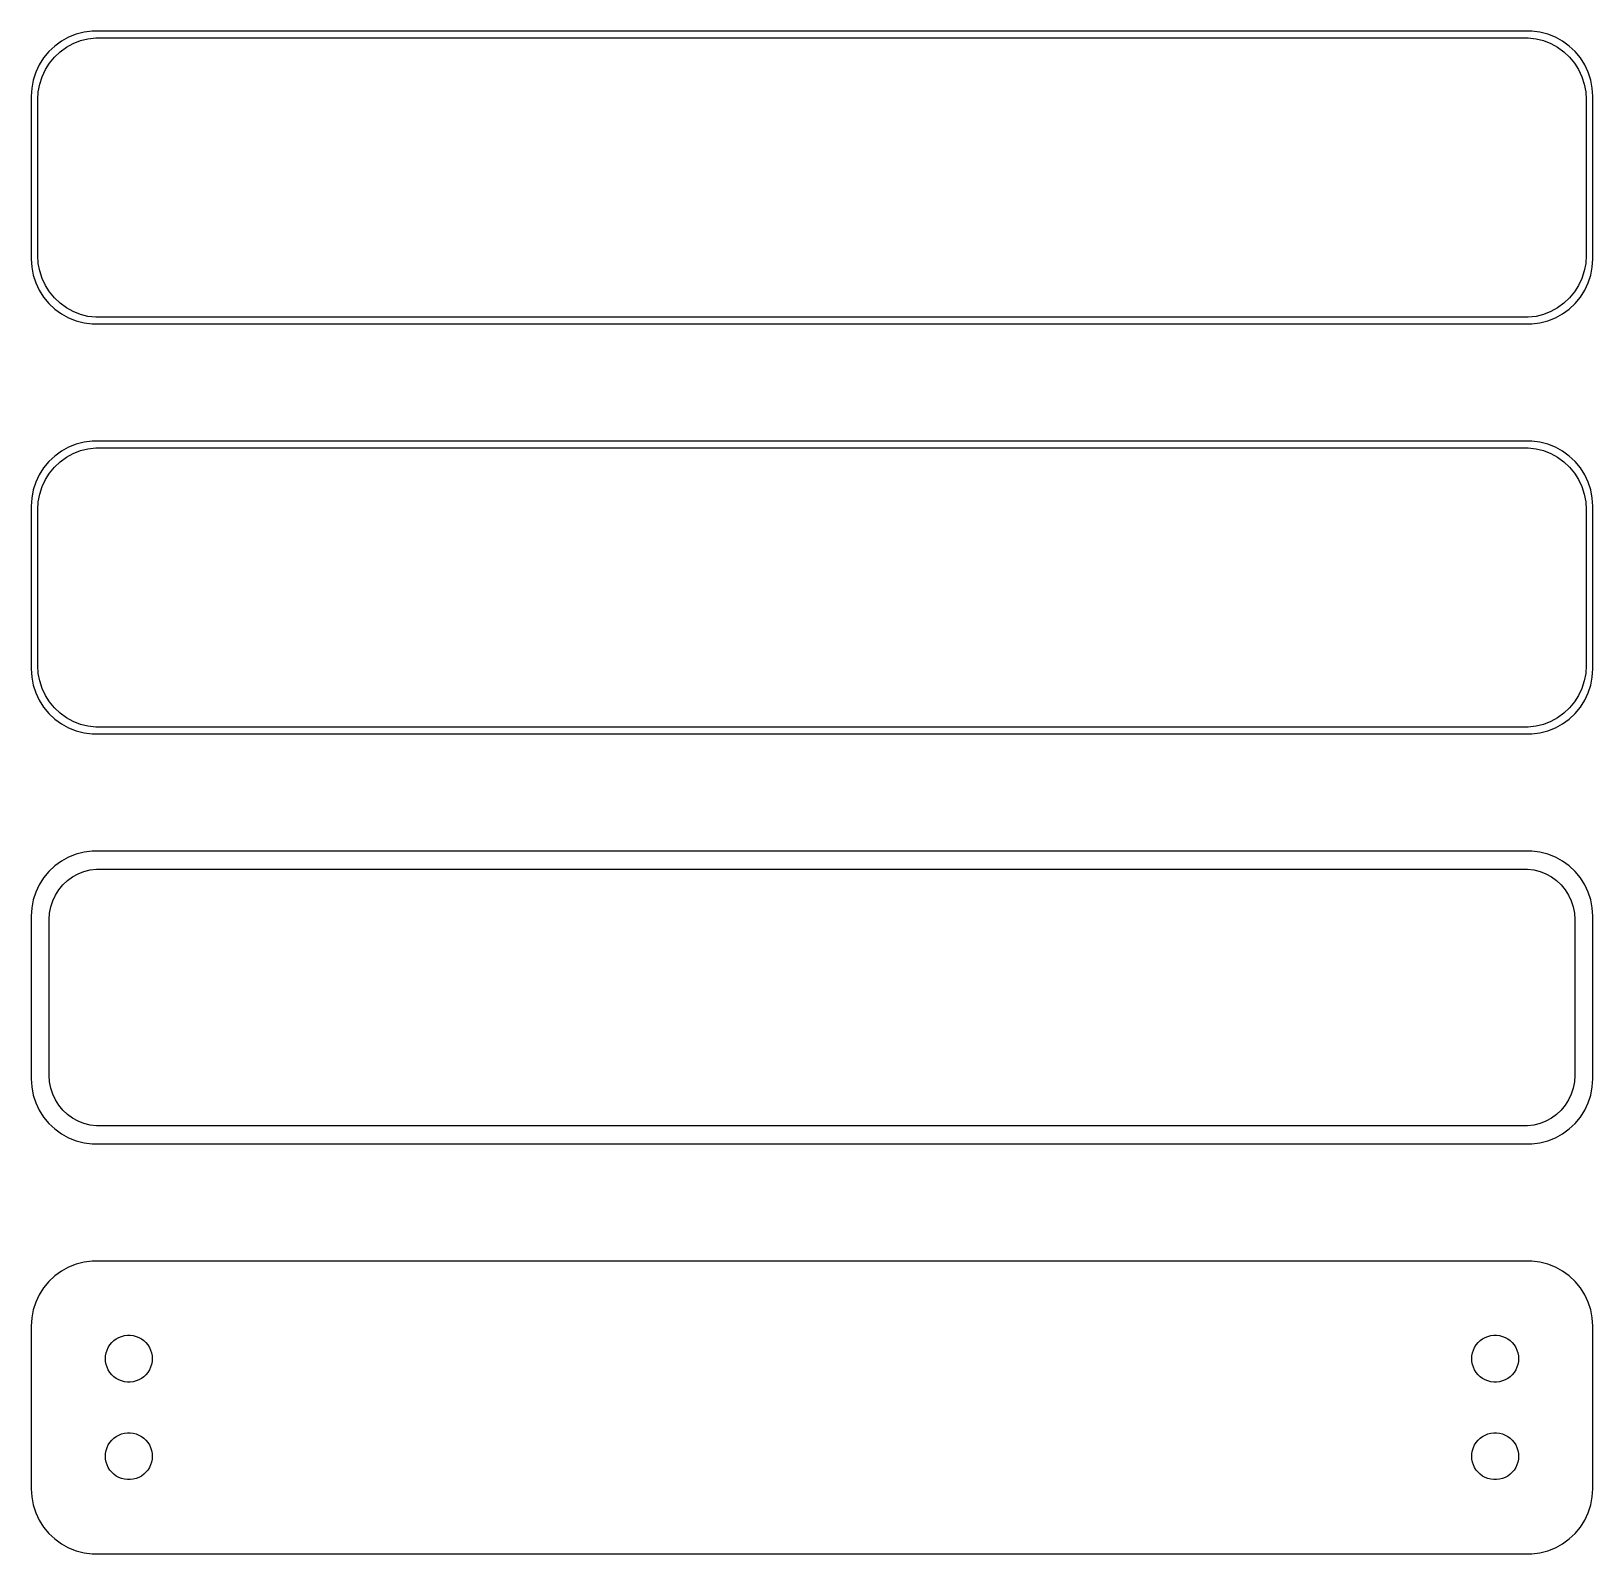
# Model space of a CAD drawing. Header units: metres. Extents: x -60 to 60, y 83 to 200.
import ezdxf

# ---------------------------------------------------------------- set-up
doc = ezdxf.new("R2010")
doc.units = ezdxf.units.M

msp = doc.modelspace()

# ---------------------------------------------------------------- linework, layer by layer
for p, q in [((-57.6791, 199.472), (-58.1871, 199.103)), ((-57.1289, 199.774), (-57.6791, 199.472)), ((-57.2952, 199.011), (-56.7724, 199.298)), ((-56.5451, 200.005), (-57.1289, 199.774)), ((-56.7724, 199.298), (-56.2178, 199.518)), ((-55.9369, 200.161), (-56.5451, 200.005)), ((-56.2178, 199.518), (-55.6401, 199.666)), ((-55.3139, 200.24), (-55.9369, 200.161)), ((-55.6401, 199.666), (-55.0482, 199.741)), ((55.3139, 200.24), (-55.3139, 200.24)), ((-55.0482, 199.741), (55.0482, 199.741)), ((55.0482, 199.741), (55.6401, 199.666)), ((55.9369, 200.161), (55.3139, 200.24)), ((55.6401, 199.666), (56.2178, 199.518)), ((56.5451, 200.005), (55.9369, 200.161)), ((56.2178, 199.518), (56.7724, 199.298)), ((57.1289, 199.774), (56.5451, 200.005)), ((56.7724, 199.298), (57.2952, 199.011)), ((57.6791, 199.472), (57.1289, 199.774)), ((58.1871, 199.103), (57.6791, 199.472)), ((-59.0451, 198.189), (-59.3815, 197.659)), ((-58.6448, 198.673), (-59.0451, 198.189)), ((-58.1871, 199.103), (-58.6448, 198.673)), ((-58.5928, 197.792), (-58.2126, 198.252)), ((-58.2126, 198.252), (-57.7778, 198.66)), ((-57.7778, 198.66), (-57.2952, 199.011)), ((57.2952, 199.011), (57.7778, 198.66)), ((57.7778, 198.66), (58.2126, 198.252)), ((58.6448, 198.673), (58.1871, 199.103)), ((58.2126, 198.252), (58.5928, 197.792)), ((59.0451, 198.189), (58.6448, 198.673)), ((59.3815, 197.659), (59.0451, 198.189)), ((-59.6489, 197.091), (-59.8429, 196.493)), ((-59.3815, 197.659), (-59.6489, 197.091)), ((-59.1664, 196.749), (-58.9124, 197.288)), ((-58.9124, 197.288), (-58.5928, 197.792)), ((58.5928, 197.792), (58.9124, 197.288)), ((58.9124, 197.288), (59.1664, 196.749)), ((59.6489, 197.091), (59.3815, 197.659)), ((59.8429, 196.493), (59.6489, 197.091)), ((-59.9606, 195.877), (-60, 195.25)), ((-59.8429, 196.493), (-59.9606, 195.877)), ((-59.4625, 195.595), (-59.3508, 196.181)), ((-59.3508, 196.181), (-59.1664, 196.749)), ((59.1664, 196.749), (59.3508, 196.181)), ((59.3508, 196.181), (59.4625, 195.595)), ((59.9606, 195.877), (59.8429, 196.493)), ((60, 195.25), (59.9606, 195.877)), ((-60, 195.25), (-60, 182.75)), ((-59.5, 195), (-59.4625, 195.595)), ((-59.5, 183), (-59.5, 195)), ((59.4625, 195.595), (59.5, 195)), ((59.5, 195), (59.5, 183)), ((60, 182.75), (60, 195.25)), ((-60, 182.75), (-59.9606, 182.123)), ((-59.4625, 182.405), (-59.5, 183)), ((-59.3508, 181.819), (-59.4625, 182.405)), ((59.4625, 182.405), (59.3508, 181.819)), ((59.5, 183), (59.4625, 182.405)), ((59.9606, 182.123), (60, 182.75)), ((-59.9606, 182.123), (-59.8429, 181.507)), ((-59.8429, 181.507), (-59.6489, 180.909)), ((-59.1664, 181.251), (-59.3508, 181.819)), ((-58.9124, 180.712), (-59.1664, 181.251)), ((59.1664, 181.251), (58.9124, 180.712)), ((59.3508, 181.819), (59.1664, 181.251)), ((59.6489, 180.909), (59.8429, 181.507)), ((59.8429, 181.507), (59.9606, 182.123)), ((-59.6489, 180.909), (-59.3815, 180.341)), ((-59.3815, 180.341), (-59.0451, 179.811)), ((-58.5928, 180.208), (-58.9124, 180.712)), ((-58.2126, 179.748), (-58.5928, 180.208)), ((58.5928, 180.208), (58.2126, 179.748)), ((58.9124, 180.712), (58.5928, 180.208)), ((59.0451, 179.811), (59.3815, 180.341)), ((59.3815, 180.341), (59.6489, 180.909)), ((-59.0451, 179.811), (-58.6448, 179.327)), ((-58.6448, 179.327), (-58.1871, 178.897)), ((-57.7778, 179.34), (-58.2126, 179.748)), ((-58.1871, 178.897), (-57.6791, 178.528)), ((-57.2952, 178.989), (-57.7778, 179.34)), ((-56.7724, 178.702), (-57.2952, 178.989)), ((57.2952, 178.989), (56.7724, 178.702)), ((57.7778, 179.34), (57.2952, 178.989)), ((57.6791, 178.528), (58.1871, 178.897)), ((58.2126, 179.748), (57.7778, 179.34)), ((58.1871, 178.897), (58.6448, 179.327)), ((58.6448, 179.327), (59.0451, 179.811)), ((-57.6791, 178.528), (-57.1289, 178.226)), ((-57.1289, 178.226), (-56.5451, 177.995)), ((-56.2178, 178.482), (-56.7724, 178.702)), ((-56.5451, 177.995), (-55.9369, 177.839)), ((-55.6401, 178.334), (-56.2178, 178.482)), ((-55.9369, 177.839), (-55.3139, 177.76)), ((-55.0482, 178.259), (-55.6401, 178.334)), ((-55.3139, 177.76), (55.3139, 177.76)), ((55.0482, 178.259), (-55.0482, 178.259)), ((55.6401, 178.334), (55.0482, 178.259)), ((55.3139, 177.76), (55.9369, 177.839)), ((56.2178, 178.482), (55.6401, 178.334)), ((55.9369, 177.839), (56.5451, 177.995)), ((56.7724, 178.702), (56.2178, 178.482)), ((56.5451, 177.995), (57.1289, 178.226)), ((57.1289, 178.226), (57.6791, 178.528)), ((-57.1289, 168.274), (-57.6791, 167.972)), ((-56.5451, 168.505), (-57.1289, 168.274)), ((-56.7724, 167.798), (-56.2178, 168.018)), ((-55.9369, 168.661), (-56.5451, 168.505)), ((-56.2178, 168.018), (-55.6401, 168.166)), ((-55.3139, 168.74), (-55.9369, 168.661)), ((-55.6401, 168.166), (-55.0482, 168.241)), ((55.3139, 168.74), (-55.3139, 168.74)), ((-55.0482, 168.241), (55.0482, 168.241)), ((55.0482, 168.241), (55.6401, 168.166)), ((55.9369, 168.661), (55.3139, 168.74)), ((55.6401, 168.166), (56.2178, 168.018)), ((56.5451, 168.505), (55.9369, 168.661)), ((56.2178, 168.018), (56.7724, 167.798)), ((57.1289, 168.274), (56.5451, 168.505)), ((57.6791, 167.972), (57.1289, 168.274)), ((-58.6448, 167.173), (-59.0451, 166.689)), ((-58.1871, 167.603), (-58.6448, 167.173)), ((-58.2126, 166.752), (-57.7778, 167.16)), ((-57.6791, 167.972), (-58.1871, 167.603)), ((-57.7778, 167.16), (-57.2952, 167.511)), ((-57.2952, 167.511), (-56.7724, 167.798)), ((56.7724, 167.798), (57.2952, 167.511)), ((57.2952, 167.511), (57.7778, 167.16)), ((58.1871, 167.603), (57.6791, 167.972)), ((57.7778, 167.16), (58.2126, 166.752)), ((58.6448, 167.173), (58.1871, 167.603)), ((59.0451, 166.689), (58.6448, 167.173)), ((-59.3815, 166.159), (-59.6489, 165.591)), ((-59.0451, 166.689), (-59.3815, 166.159)), ((-59.1664, 165.249), (-58.9124, 165.788)), ((-58.9124, 165.788), (-58.5928, 166.292)), ((-58.5928, 166.292), (-58.2126, 166.752)), ((58.2126, 166.752), (58.5928, 166.292)), ((58.5928, 166.292), (58.9124, 165.788)), ((58.9124, 165.788), (59.1664, 165.249)), ((59.3815, 166.159), (59.0451, 166.689)), ((59.6489, 165.591), (59.3815, 166.159)), ((-59.8429, 164.993), (-59.9606, 164.377)), ((-59.6489, 165.591), (-59.8429, 164.993)), ((-59.4625, 164.095), (-59.3508, 164.681)), ((-59.3508, 164.681), (-59.1664, 165.249)), ((59.1664, 165.249), (59.3508, 164.681)), ((59.3508, 164.681), (59.4625, 164.095)), ((59.8429, 164.993), (59.6489, 165.591)), ((59.9606, 164.377), (59.8429, 164.993)), ((-59.9606, 164.377), (-60, 163.75)), ((-60, 163.75), (-60, 151.25)), ((-59.5, 163.5), (-59.4625, 164.095)), ((-59.5, 151.5), (-59.5, 163.5)), ((59.4625, 164.095), (59.5, 163.5)), ((59.5, 163.5), (59.5, 151.5)), ((60, 163.75), (59.9606, 164.377)), ((60, 151.25), (60, 163.75)), ((-60, 151.25), (-59.9606, 150.623)), ((-59.4625, 150.905), (-59.5, 151.5)), ((59.5, 151.5), (59.4625, 150.905)), ((59.9606, 150.623), (60, 151.25)), ((-59.9606, 150.623), (-59.8429, 150.007)), ((-59.8429, 150.007), (-59.6489, 149.409)), ((-59.3508, 150.319), (-59.4625, 150.905)), ((-59.1664, 149.751), (-59.3508, 150.319)), ((59.3508, 150.319), (59.1664, 149.751)), ((59.4625, 150.905), (59.3508, 150.319)), ((59.6489, 149.409), (59.8429, 150.007)), ((59.8429, 150.007), (59.9606, 150.623)), ((-59.6489, 149.409), (-59.3815, 148.841)), ((-59.3815, 148.841), (-59.0451, 148.311)), ((-58.9124, 149.212), (-59.1664, 149.751)), ((-58.5928, 148.708), (-58.9124, 149.212)), ((58.9124, 149.212), (58.5928, 148.708)), ((59.1664, 149.751), (58.9124, 149.212)), ((59.0451, 148.311), (59.3815, 148.841)), ((59.3815, 148.841), (59.6489, 149.409)), ((-59.0451, 148.311), (-58.6448, 147.827)), ((-58.6448, 147.827), (-58.1871, 147.397)), ((-58.2126, 148.248), (-58.5928, 148.708)), ((-57.7778, 147.84), (-58.2126, 148.248)), ((-57.2952, 147.489), (-57.7778, 147.84)), ((57.7778, 147.84), (57.2952, 147.489)), ((58.2126, 148.248), (57.7778, 147.84)), ((58.1871, 147.397), (58.6448, 147.827)), ((58.5928, 148.708), (58.2126, 148.248)), ((58.6448, 147.827), (59.0451, 148.311)), ((-58.1871, 147.397), (-57.6791, 147.028)), ((-57.6791, 147.028), (-57.1289, 146.726)), ((-56.7724, 147.202), (-57.2952, 147.489)), ((-57.1289, 146.726), (-56.5451, 146.495)), ((-56.2178, 146.982), (-56.7724, 147.202)), ((-56.5451, 146.495), (-55.9369, 146.339)), ((-55.6401, 146.834), (-56.2178, 146.982)), ((-55.0482, 146.759), (-55.6401, 146.834)), ((55.0482, 146.759), (-55.0482, 146.759)), ((55.6401, 146.834), (55.0482, 146.759)), ((56.2178, 146.982), (55.6401, 146.834)), ((55.9369, 146.339), (56.5451, 146.495)), ((56.7724, 147.202), (56.2178, 146.982)), ((56.5451, 146.495), (57.1289, 146.726)), ((57.2952, 147.489), (56.7724, 147.202)), ((57.1289, 146.726), (57.6791, 147.028)), ((57.6791, 147.028), (58.1871, 147.397)), ((-55.9369, 146.339), (-55.3139, 146.26)), ((-55.3139, 146.26), (55.3139, 146.26)), ((55.3139, 146.26), (55.9369, 146.339)), ((-56.5451, 137.005), (-57.1289, 136.774)), ((-55.9369, 137.161), (-56.5451, 137.005)), ((-55.3139, 137.24), (-55.9369, 137.161)), ((55.3139, 137.24), (-55.3139, 137.24)), ((55.9369, 137.161), (55.3139, 137.24)), ((56.5451, 137.005), (55.9369, 137.161)), ((57.1289, 136.774), (56.5451, 137.005)), ((-58.6448, 135.673), (-59.0451, 135.189)), ((-58.1871, 136.103), (-58.6448, 135.673)), ((-57.6791, 136.472), (-58.1871, 136.103)), ((-57.1289, 136.774), (-57.6791, 136.472)), ((-56.3975, 135.501), (-55.9457, 135.68)), ((-55.9457, 135.68), (-55.4751, 135.801)), ((-55.4751, 135.801), (-54.993, 135.862)), ((-54.993, 135.862), (54.993, 135.862)), ((54.993, 135.862), (55.4751, 135.801)), ((55.4751, 135.801), (55.9457, 135.68)), ((55.9457, 135.68), (56.3975, 135.501)), ((57.6791, 136.472), (57.1289, 136.774)), ((58.1871, 136.103), (57.6791, 136.472)), ((58.6448, 135.673), (58.1871, 136.103)), ((59.0451, 135.189), (58.6448, 135.673)), ((-59.3815, 134.659), (-59.6489, 134.091)), ((-59.0451, 135.189), (-59.3815, 134.659)), ((-57.8805, 134.274), (-57.5707, 134.649)), ((-57.5707, 134.649), (-57.2165, 134.981)), ((-57.2165, 134.981), (-56.8234, 135.267)), ((-56.8234, 135.267), (-56.3975, 135.501)), ((56.3975, 135.501), (56.8234, 135.267)), ((56.8234, 135.267), (57.2165, 134.981)), ((57.2165, 134.981), (57.5707, 134.649)), ((57.5707, 134.649), (57.8805, 134.274)), ((59.3815, 134.659), (59.0451, 135.189)), ((59.6489, 134.091), (59.3815, 134.659)), ((-59.8429, 133.493), (-59.9606, 132.877)), ((-59.6489, 134.091), (-59.8429, 133.493)), ((-58.4979, 132.962), (-58.3477, 133.424)), ((-58.3477, 133.424), (-58.1408, 133.864)), ((-58.1408, 133.864), (-57.8805, 134.274)), ((57.8805, 134.274), (58.1408, 133.864)), ((58.1408, 133.864), (58.3477, 133.424)), ((58.3477, 133.424), (58.4979, 132.962)), ((59.8429, 133.493), (59.6489, 134.091)), ((59.9606, 132.877), (59.8429, 133.493)), ((-59.9606, 132.877), (-60, 132.25)), ((-60, 132.25), (-60, 119.75)), ((-58.6195, 132), (-58.589, 132.485)), ((-58.6195, 120), (-58.6195, 132)), ((-58.589, 132.485), (-58.4979, 132.962)), ((58.4979, 132.962), (58.589, 132.485)), ((58.589, 132.485), (58.6195, 132)), ((58.6195, 132), (58.6195, 120)), ((60, 132.25), (59.9606, 132.877)), ((60, 119.75), (60, 132.25)), ((-58.589, 119.515), (-58.6195, 120)), ((58.6195, 120), (58.589, 119.515)), ((-60, 119.75), (-59.9606, 119.123)), ((-59.9606, 119.123), (-59.8429, 118.507)), ((-58.4979, 119.038), (-58.589, 119.515)), ((-58.3477, 118.576), (-58.4979, 119.038)), ((58.4979, 119.038), (58.3477, 118.576)), ((58.589, 119.515), (58.4979, 119.038)), ((59.8429, 118.507), (59.9606, 119.123)), ((59.9606, 119.123), (60, 119.75)), ((-59.8429, 118.507), (-59.6489, 117.909)), ((-59.6489, 117.909), (-59.3815, 117.341)), ((-58.1408, 118.136), (-58.3477, 118.576)), ((-57.8805, 117.726), (-58.1408, 118.136)), ((-57.5707, 117.351), (-57.8805, 117.726)), ((57.8805, 117.726), (57.5707, 117.351)), ((58.1408, 118.136), (57.8805, 117.726)), ((58.3477, 118.576), (58.1408, 118.136)), ((59.3815, 117.341), (59.6489, 117.909)), ((59.6489, 117.909), (59.8429, 118.507)), ((-59.3815, 117.341), (-59.0451, 116.811)), ((-59.0451, 116.811), (-58.6448, 116.327)), ((-57.2165, 117.019), (-57.5707, 117.351)), ((-56.8234, 116.733), (-57.2165, 117.019)), ((-56.3975, 116.499), (-56.8234, 116.733)), ((-55.9457, 116.32), (-56.3975, 116.499)), ((56.3975, 116.499), (55.9457, 116.32)), ((56.8234, 116.733), (56.3975, 116.499)), ((57.2165, 117.019), (56.8234, 116.733)), ((57.5707, 117.351), (57.2165, 117.019)), ((58.6448, 116.327), (59.0451, 116.811)), ((59.0451, 116.811), (59.3815, 117.341)), ((-58.6448, 116.327), (-58.1871, 115.897)), ((-58.1871, 115.897), (-57.6791, 115.528)), ((-57.6791, 115.528), (-57.1289, 115.226)), ((-57.1289, 115.226), (-56.5451, 114.995)), ((-55.4751, 116.199), (-55.9457, 116.32)), ((-54.993, 116.138), (-55.4751, 116.199)), ((54.993, 116.138), (-54.993, 116.138)), ((55.4751, 116.199), (54.993, 116.138)), ((55.9457, 116.32), (55.4751, 116.199)), ((56.5451, 114.995), (57.1289, 115.226)), ((57.1289, 115.226), (57.6791, 115.528)), ((57.6791, 115.528), (58.1871, 115.897)), ((58.1871, 115.897), (58.6448, 116.327)), ((-56.5451, 114.995), (-55.9369, 114.839)), ((-55.9369, 114.839), (-55.3139, 114.76)), ((-55.3139, 114.76), (55.3139, 114.76)), ((55.3139, 114.76), (55.9369, 114.839)), ((55.9369, 114.839), (56.5451, 114.995)), ((-55.9369, 105.661), (-56.5451, 105.505)), ((-55.3139, 105.74), (-55.9369, 105.661)), ((55.3139, 105.74), (-55.3139, 105.74)), ((55.9369, 105.661), (55.3139, 105.74)), ((56.5451, 105.505), (55.9369, 105.661)), ((-58.1871, 104.603), (-58.6448, 104.173)), ((-57.6791, 104.972), (-58.1871, 104.603)), ((-57.1289, 105.274), (-57.6791, 104.972)), ((-56.5451, 105.505), (-57.1289, 105.274)), ((57.1289, 105.274), (56.5451, 105.505)), ((57.6791, 104.972), (57.1289, 105.274)), ((58.1871, 104.603), (57.6791, 104.972)), ((58.6448, 104.173), (58.1871, 104.603)), ((-59.0451, 103.689), (-59.3815, 103.159)), ((-58.6448, 104.173), (-59.0451, 103.689)), ((59.0451, 103.689), (58.6448, 104.173)), ((59.3815, 103.159), (59.0451, 103.689)), ((-59.6489, 102.591), (-59.8429, 101.993)), ((-59.3815, 103.159), (-59.6489, 102.591)), ((59.6489, 102.591), (59.3815, 103.159)), ((59.8429, 101.993), (59.6489, 102.591)), ((-59.9606, 101.377), (-60, 100.75)), ((-59.8429, 101.993), (-59.9606, 101.377)), ((59.9606, 101.377), (59.8429, 101.993)), ((60, 100.75), (59.9606, 101.377)), ((-60, 100.75), (-60, 88.25)), ((-53.8121, 99.4822), (-53.6474, 99.6369)), ((-53.6474, 99.6369), (-53.4645, 99.7698)), ((-53.4645, 99.7698), (-53.2664, 99.8787)), ((-53.2664, 99.8787), (-53.0562, 99.9619)), ((-53.0562, 99.9619), (-52.8373, 100.018)), ((-52.8373, 100.018), (-52.613, 100.046)), ((-52.613, 100.046), (-52.387, 100.046)), ((-52.387, 100.046), (-52.1627, 100.018)), ((-52.1627, 100.018), (-51.9438, 99.9619)), ((-51.9438, 99.9619), (-51.7336, 99.8787)), ((-51.7336, 99.8787), (-51.5355, 99.7698)), ((-51.5355, 99.7698), (-51.3526, 99.6369)), ((-51.3526, 99.6369), (-51.1879, 99.4822)), ((51.1879, 99.4822), (51.3526, 99.6369)), ((51.3526, 99.6369), (51.5355, 99.7698)), ((51.5355, 99.7698), (51.7336, 99.8787)), ((51.7336, 99.8787), (51.9438, 99.9619)), ((51.9438, 99.9619), (52.1627, 100.018)), ((52.1627, 100.018), (52.387, 100.046)), ((52.387, 100.046), (52.613, 100.046)), ((52.613, 100.046), (52.8373, 100.018)), ((52.8373, 100.018), (53.0562, 99.9619)), ((53.0562, 99.9619), (53.2664, 99.8787)), ((53.2664, 99.8787), (53.4645, 99.7698)), ((53.4645, 99.7698), (53.6474, 99.6369)), ((53.6474, 99.6369), (53.8121, 99.4822)), ((60, 88.25), (60, 100.75)), ((-54.3, 98.25), (-54.2858, 98.4756)), ((-54.2858, 98.4756), (-54.2434, 98.6976)), ((-54.2434, 98.6976), (-54.1736, 98.9126)), ((-54.1736, 98.9126), (-54.0773, 99.1171)), ((-54.0773, 99.1171), (-53.9562, 99.308)), ((-53.9562, 99.308), (-53.8121, 99.4822)), ((-51.1879, 99.4822), (-51.0438, 99.308)), ((-51.0438, 99.308), (-50.9226, 99.1171)), ((-50.9226, 99.1171), (-50.8264, 98.9126)), ((-50.8264, 98.9126), (-50.7565, 98.6976)), ((-50.7565, 98.6976), (-50.7142, 98.4756)), ((-50.7142, 98.4756), (-50.7, 98.25)), ((50.7, 98.25), (50.7142, 98.4756)), ((50.7142, 98.4756), (50.7565, 98.6976)), ((50.7565, 98.6976), (50.8264, 98.9126)), ((50.8264, 98.9126), (50.9226, 99.1171)), ((50.9226, 99.1171), (51.0438, 99.308)), ((51.0438, 99.308), (51.1879, 99.4822)), ((53.8121, 99.4822), (53.9562, 99.308)), ((53.9562, 99.308), (54.0773, 99.1171)), ((54.0773, 99.1171), (54.1736, 98.9126)), ((54.1736, 98.9126), (54.2434, 98.6976)), ((54.2434, 98.6976), (54.2858, 98.4756)), ((54.2858, 98.4756), (54.3, 98.25)), ((-54.2858, 98.0244), (-54.3, 98.25)), ((-54.2434, 97.8024), (-54.2858, 98.0244)), ((-54.1736, 97.5874), (-54.2434, 97.8024)), ((-54.0773, 97.3828), (-54.1736, 97.5874)), ((-53.9562, 97.192), (-54.0773, 97.3828)), ((-50.9226, 97.3828), (-51.0438, 97.192)), ((-50.8264, 97.5874), (-50.9226, 97.3828)), ((-50.7565, 97.8024), (-50.8264, 97.5874)), ((-50.7142, 98.0244), (-50.7565, 97.8024)), ((-50.7, 98.25), (-50.7142, 98.0244)), ((50.7142, 98.0244), (50.7, 98.25)), ((50.7565, 97.8024), (50.7142, 98.0244)), ((50.8264, 97.5874), (50.7565, 97.8024)), ((50.9226, 97.3828), (50.8264, 97.5874)), ((51.0438, 97.192), (50.9226, 97.3828)), ((54.0773, 97.3828), (53.9562, 97.192)), ((54.1736, 97.5874), (54.0773, 97.3828)), ((54.2434, 97.8024), (54.1736, 97.5874)), ((54.2858, 98.0244), (54.2434, 97.8024)), ((54.3, 98.25), (54.2858, 98.0244)), ((-53.8121, 97.0178), (-53.9562, 97.192)), ((-53.6474, 96.8631), (-53.8121, 97.0178)), ((-53.4645, 96.7302), (-53.6474, 96.8631)), ((-53.2664, 96.6213), (-53.4645, 96.7302)), ((-53.0562, 96.5381), (-53.2664, 96.6213)), ((-52.8373, 96.4819), (-53.0562, 96.5381)), ((-52.613, 96.4536), (-52.8373, 96.4819)), ((-52.387, 96.4536), (-52.613, 96.4536)), ((-52.1627, 96.4819), (-52.387, 96.4536)), ((-51.9438, 96.5381), (-52.1627, 96.4819)), ((-51.7336, 96.6213), (-51.9438, 96.5381)), ((-51.5355, 96.7302), (-51.7336, 96.6213)), ((-51.3526, 96.8631), (-51.5355, 96.7302)), ((-51.1879, 97.0178), (-51.3526, 96.8631)), ((-51.0438, 97.192), (-51.1879, 97.0178)), ((51.1879, 97.0178), (51.0438, 97.192)), ((51.3526, 96.8631), (51.1879, 97.0178)), ((51.5355, 96.7302), (51.3526, 96.8631)), ((51.7336, 96.6213), (51.5355, 96.7302)), ((51.9438, 96.5381), (51.7336, 96.6213)), ((52.1627, 96.4819), (51.9438, 96.5381)), ((52.387, 96.4536), (52.1627, 96.4819)), ((52.613, 96.4536), (52.387, 96.4536)), ((52.8373, 96.4819), (52.613, 96.4536)), ((53.0562, 96.5381), (52.8373, 96.4819)), ((53.2664, 96.6213), (53.0562, 96.5381)), ((53.4645, 96.7302), (53.2664, 96.6213)), ((53.6474, 96.8631), (53.4645, 96.7302)), ((53.8121, 97.0178), (53.6474, 96.8631)), ((53.9562, 97.192), (53.8121, 97.0178)), ((-53.2664, 92.3787), (-53.0562, 92.4619)), ((-53.0562, 92.4619), (-52.8373, 92.5181)), ((-52.8373, 92.5181), (-52.613, 92.5464)), ((-52.613, 92.5464), (-52.387, 92.5464)), ((-52.387, 92.5464), (-52.1627, 92.5181)), ((-52.1627, 92.5181), (-51.9438, 92.4619)), ((-51.9438, 92.4619), (-51.7336, 92.3787)), ((51.7336, 92.3787), (51.9438, 92.4619)), ((51.9438, 92.4619), (52.1627, 92.5181)), ((52.1627, 92.5181), (52.387, 92.5464)), ((52.387, 92.5464), (52.613, 92.5464)), ((52.613, 92.5464), (52.8373, 92.5181)), ((52.8373, 92.5181), (53.0562, 92.4619)), ((53.0562, 92.4619), (53.2664, 92.3787)), ((-54.2434, 91.1976), (-54.1736, 91.4126)), ((-54.1736, 91.4126), (-54.0773, 91.6172)), ((-54.0773, 91.6172), (-53.9562, 91.808)), ((-53.9562, 91.808), (-53.8121, 91.9822)), ((-53.8121, 91.9822), (-53.6474, 92.1369)), ((-53.6474, 92.1369), (-53.4645, 92.2698)), ((-53.4645, 92.2698), (-53.2664, 92.3787)), ((-51.7336, 92.3787), (-51.5355, 92.2698)), ((-51.5355, 92.2698), (-51.3526, 92.1369)), ((-51.3526, 92.1369), (-51.1879, 91.9822)), ((-51.1879, 91.9822), (-51.0438, 91.808)), ((-51.0438, 91.808), (-50.9226, 91.6172)), ((-50.9226, 91.6172), (-50.8264, 91.4126)), ((-50.8264, 91.4126), (-50.7565, 91.1976)), ((50.7565, 91.1976), (50.8264, 91.4126)), ((50.8264, 91.4126), (50.9226, 91.6172)), ((50.9226, 91.6172), (51.0438, 91.808)), ((51.0438, 91.808), (51.1879, 91.9822)), ((51.1879, 91.9822), (51.3526, 92.1369)), ((51.3526, 92.1369), (51.5355, 92.2698)), ((51.5355, 92.2698), (51.7336, 92.3787)), ((53.2664, 92.3787), (53.4645, 92.2698)), ((53.4645, 92.2698), (53.6474, 92.1369)), ((53.6474, 92.1369), (53.8121, 91.9822)), ((53.8121, 91.9822), (53.9562, 91.808)), ((53.9562, 91.808), (54.0773, 91.6172)), ((54.0773, 91.6172), (54.1736, 91.4126)), ((54.1736, 91.4126), (54.2434, 91.1976)), ((-54.3, 90.75), (-54.2858, 90.9756)), ((-54.2858, 90.5244), (-54.3, 90.75)), ((-54.2858, 90.9756), (-54.2434, 91.1976)), ((-54.2434, 90.3024), (-54.2858, 90.5244)), ((-54.1736, 90.0874), (-54.2434, 90.3024)), ((-54.0773, 89.8829), (-54.1736, 90.0874)), ((-50.8264, 90.0874), (-50.9226, 89.8829)), ((-50.7565, 90.3024), (-50.8264, 90.0874)), ((-50.7565, 91.1976), (-50.7142, 90.9756)), ((-50.7142, 90.5244), (-50.7565, 90.3024)), ((-50.7142, 90.9756), (-50.7, 90.75)), ((-50.7, 90.75), (-50.7142, 90.5244)), ((50.7, 90.75), (50.7142, 90.9756)), ((50.7142, 90.5244), (50.7, 90.75)), ((50.7142, 90.9756), (50.7565, 91.1976)), ((50.7565, 90.3024), (50.7142, 90.5244)), ((50.8264, 90.0874), (50.7565, 90.3024)), ((50.9226, 89.8829), (50.8264, 90.0874)), ((54.1736, 90.0874), (54.0773, 89.8829)), ((54.2434, 90.3024), (54.1736, 90.0874)), ((54.2434, 91.1976), (54.2858, 90.9756)), ((54.2858, 90.5244), (54.2434, 90.3024)), ((54.2858, 90.9756), (54.3, 90.75)), ((54.3, 90.75), (54.2858, 90.5244)), ((-53.9562, 89.692), (-54.0773, 89.8829)), ((-53.8121, 89.5178), (-53.9562, 89.692)), ((-53.6474, 89.3631), (-53.8121, 89.5178)), ((-53.4645, 89.2302), (-53.6474, 89.3631)), ((-53.2664, 89.1213), (-53.4645, 89.2302)), ((-53.0562, 89.0381), (-53.2664, 89.1213)), ((-52.8373, 88.9819), (-53.0562, 89.0381)), ((-52.613, 88.9536), (-52.8373, 88.9819)), ((-52.387, 88.9536), (-52.613, 88.9536)), ((-52.1627, 88.9819), (-52.387, 88.9536)), ((-51.9438, 89.0381), (-52.1627, 88.9819)), ((-51.7336, 89.1213), (-51.9438, 89.0381)), ((-51.5355, 89.2302), (-51.7336, 89.1213)), ((-51.3526, 89.3631), (-51.5355, 89.2302)), ((-51.1879, 89.5178), (-51.3526, 89.3631)), ((-51.0438, 89.692), (-51.1879, 89.5178)), ((-50.9226, 89.8829), (-51.0438, 89.692)), ((51.0438, 89.692), (50.9226, 89.8829)), ((51.1879, 89.5178), (51.0438, 89.692)), ((51.3526, 89.3631), (51.1879, 89.5178)), ((51.5355, 89.2302), (51.3526, 89.3631)), ((51.7336, 89.1213), (51.5355, 89.2302)), ((51.9438, 89.0381), (51.7336, 89.1213)), ((52.1627, 88.9819), (51.9438, 89.0381)), ((52.387, 88.9536), (52.1627, 88.9819)), ((52.613, 88.9536), (52.387, 88.9536)), ((52.8373, 88.9819), (52.613, 88.9536)), ((53.0562, 89.0381), (52.8373, 88.9819)), ((53.2664, 89.1213), (53.0562, 89.0381)), ((53.4645, 89.2302), (53.2664, 89.1213)), ((53.6474, 89.3631), (53.4645, 89.2302)), ((53.8121, 89.5178), (53.6474, 89.3631)), ((53.9562, 89.692), (53.8121, 89.5178)), ((54.0773, 89.8829), (53.9562, 89.692)), ((-60, 88.25), (-59.9606, 87.6233)), ((-59.9606, 87.6233), (-59.8429, 87.0066)), ((59.8429, 87.0066), (59.9606, 87.6233)), ((59.9606, 87.6233), (60, 88.25)), ((-59.8429, 87.0066), (-59.6489, 86.4094)), ((-59.6489, 86.4094), (-59.3815, 85.8412)), ((59.3815, 85.8412), (59.6489, 86.4094)), ((59.6489, 86.4094), (59.8429, 87.0066)), ((-59.3815, 85.8412), (-59.0451, 85.3111)), ((-59.0451, 85.3111), (-58.6448, 84.8273)), ((58.6448, 84.8273), (59.0451, 85.3111)), ((59.0451, 85.3111), (59.3815, 85.8412)), ((-58.6448, 84.8273), (-58.1871, 84.3974)), ((-58.1871, 84.3974), (-57.6791, 84.0284)), ((-57.6791, 84.0284), (-57.1289, 83.7259)), ((57.1289, 83.7259), (57.6791, 84.0284)), ((57.6791, 84.0284), (58.1871, 84.3974)), ((58.1871, 84.3974), (58.6448, 84.8273)), ((-57.1289, 83.7259), (-56.5451, 83.4947)), ((-56.5451, 83.4947), (-55.9369, 83.3386)), ((-55.9369, 83.3386), (-55.3139, 83.2599)), ((-55.3139, 83.2599), (55.3139, 83.2599)), ((55.3139, 83.2599), (55.9369, 83.3386)), ((55.9369, 83.3386), (56.5451, 83.4947)), ((56.5451, 83.4947), (57.1289, 83.7259))]:
    msp.add_line(p, q)

doc.saveas('drawing.dxf')
